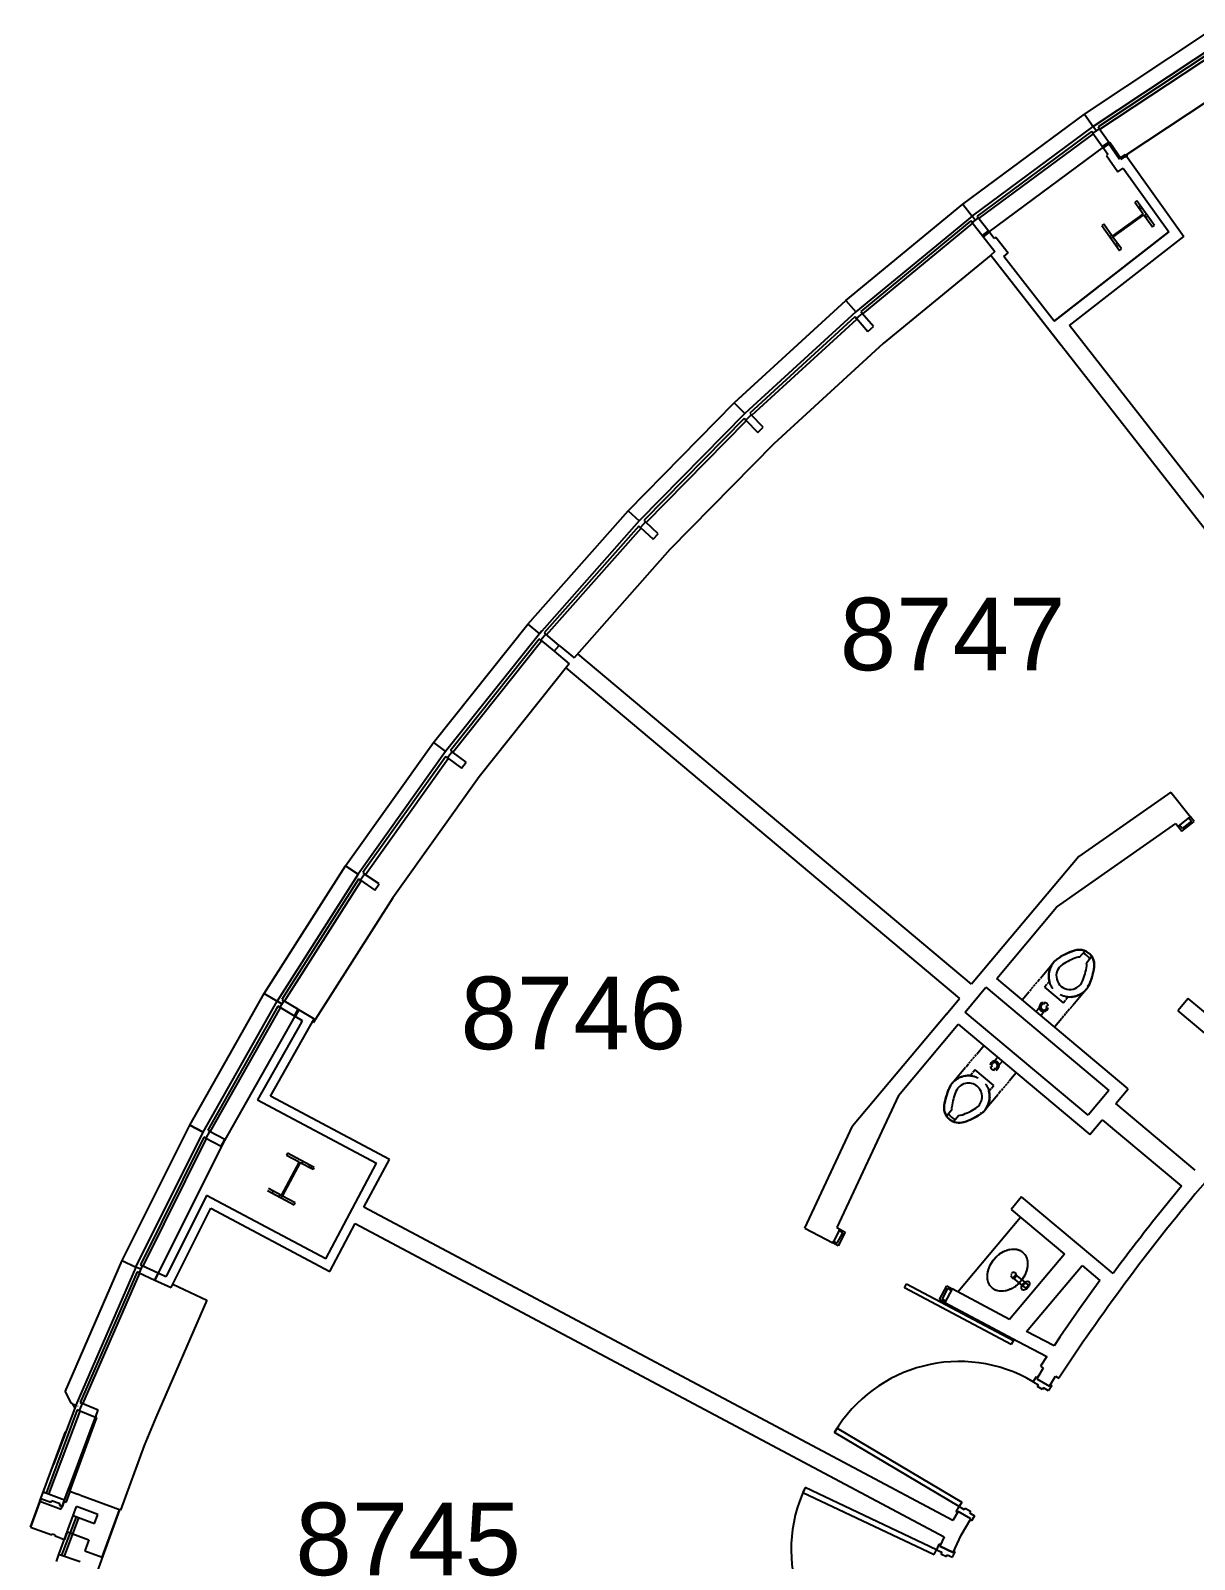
# Model space of a CAD drawing. Header units: inches. Extents: x -59 to 5673, y -29 to 4299.
# Drawn here: x 0 to 384, y 3606 to 4112 of the extents above; entities that cross this region are included whole.
import ezdxf

# ---------------------------------------------------------------- set-up
doc = ezdxf.new("R2010")
doc.units = ezdxf.units.IN
doc.header["$LTSCALE"] = 96
doc.header["$MEASUREMENT"] = 0
for name, color, linetype in [('A-ANNO-ROOM', 4, 'Continuous'), ('A-COLS', 5, 'Continuous'), ('A-DOOR', 2, 'Continuous'), ('A-FLOR-CASE', 3, 'Continuous'), ('A-FLOR-PFIX', 2, 'Continuous'), ('A-GLAZ', 2, 'Continuous'), ('A-WALL-FULL', 6, 'Continuous')]:
    doc.layers.add(name, color=color, linetype=linetype)
for name, color, linetype, lineweight in [('AE-108$0$A-WALL-PATT', 8, 'Continuous', 9), ('AE-110$0$A-GLAZ-CWMG', 3, 'Continuous', 9), ('AE-110$0$A-WALL', 2, 'Continuous', 13), ('AE-110$0$I-WALL', 2, 'Continuous', 13)]:
    doc.layers.add(name, color=color, linetype=linetype, lineweight=lineweight)
doc.styles.add('ARIAL', font='arial.ttf')

# ---------------------------------------------------------------- blocks, each defined once
blk = doc.blocks.new('AE-110$0$Rectangular Mullion - Sloped and curved-5786857-LEVEL 08')
at = {"layer": 'A-GLAZ', "lineweight": 13}
for p, q in [((37.22, 3644.06), (41.01, 3653.29)), ((9.14, 3643.33), (9.92, 3645.22))]:
    blk.add_line(p, q, dxfattribs=at)

msp = doc.modelspace()

# ---------------------------------------------------------------- hatches: boundary and pattern name
at = {"layer": 'A-COLS'}
h = msp.add_hatch(dxfattribs=at)
h.set_pattern_fill('FP_181', color=256, angle=125.58, style=0, pattern_type=2)
h.set_pattern_definition([(45, (-0.0003, -1.105), (-9.503515, 9.503515), []), (45, (0.0004, 13.295), (-9.503515, 9.503515), [])])
h.paths.add_polyline_path([(361.07, 4037.57), (361.65, 4037.98), (357.55, 4043.71), (367.8, 4051.04), (371.89, 4045.31), (372.47, 4045.73), (364.02, 4057.54), (363.45, 4057.12), (367.54, 4051.4), (357.3, 4044.07), (353.2, 4049.79), (352.62, 4049.38), (357.87, 4042.04)], flags=0)
h = msp.add_hatch(dxfattribs=at)
h.set_pattern_fill('FP_180', color=256, angle=152, style=0, pattern_type=2)
h.set_pattern_definition([(45, (-0.0002, -1.104), (-9.503515, 9.503515), []), (45, (-4e-05, 13.295), (-9.503515, 9.503515), [])])
h.paths.add_polyline_path([(88.82, 3722.63), (89.15, 3723.26), (82.94, 3726.56), (88.85, 3737.69), (95.07, 3734.38), (95.4, 3735.01), (82.58, 3741.83), (82.25, 3741.2), (88.46, 3737.89), (82.55, 3726.77), (76.33, 3730.07), (76, 3729.45), (88, 3723.07)], flags=0)
at = {"layer": 'A-GLAZ'}
for points in [[(14.26, 3656.55), (14.59, 3657.42), (13.52, 3657.85), (13.93, 3657.14)], [(15.27, 3657.08), (15.29, 3657.14), (14.59, 3657.41), (14.59, 3657.33), (15.22, 3657.1)]]:
    msp.add_hatch(color=256, dxfattribs=at).paths.add_polyline_path(points, flags=0)
at = {"layer": 'AE-108$0$A-WALL-PATT', "lineweight": 9}
h = msp.add_hatch(dxfattribs=at)
h.set_pattern_fill('FP_1', color=256, style=0, pattern_type=2)
h.set_pattern_definition([(0, (0, -1.105), (30.72, 7.68), [1.267, -21.773, 1.267, -21.773, -122.88]), (0, (0, -1.105), (30.72, 7.68), [-46.08, 1.267, -44.813, 1.267, -21.773, -53.76]), (0, (0, -1.105), (30.72, 7.68), [-115.2, 1.267, -14.093, 1.267, -37.133]), (120, (11.52, 2.735), (-22.011075, 22.7643), [1.267, -21.773, 1.267, -21.773, -122.88]), (120, (11.52, 2.735), (-22.011075, 22.7643), [-46.08, 1.267, -44.813, 1.267, -21.773, -53.76]), (120, (11.52, 2.735), (-22.011075, 22.7643), [-115.2, 1.267, -14.093, 1.267, -37.133]), (240, (15.36, 18.095), (-8.708925, -30.4443), [1.267, -21.773, 1.267, -21.773, -122.88]), (240, (15.36, 18.095), (-8.708925, -30.4443), [-46.08, 1.267, -44.813, 1.267, -21.773, -53.76]), (240, (15.36, 18.095), (-8.708925, -30.4443), [-115.2, 1.267, -14.093, 1.267, -37.133])])
h.paths.add_polyline_path([(306.85, 3791.92), (307.25, 3792.4), (291.74, 3805.41), (291.34, 3804.93), (306.37, 3792.32)], flags=0)
h.paths.add_polyline_path([(276.5, 3817.39), (276.9, 3817.87), (234.19, 3853.7), (233.83, 3853.19), (276.31, 3817.55)], flags=0)
h.paths.add_polyline_path([(218.95, 3865.68), (219.35, 3866.15), (186.25, 3893.93), (185.85, 3893.45), (218.77, 3865.83)], flags=0)

# ---------------------------------------------------------------- linework, layer by layer
at = {"color": 250, "lineweight": 13}
msp.add_line((5.15, 3632.18), (9.15, 3643.12), dxfattribs=at)
at = {"layer": 'A-COLS'}
for p, q in [((365.38, 4055.77), (364.74, 4055.31)), ((364.74, 4055.31), (367.54, 4051.4)), ((371.24, 4047.58), (365.38, 4055.77)), ((367.54, 4051.4), (357.29, 4044.07)), ((367.54, 4051.4), (357.3, 4044.07)), ((357.55, 4043.7), (367.8, 4051.04)), ((357.55, 4043.71), (367.8, 4051.04)), ((366.08, 4053.44), (366.64, 4054.01)), ((367.8, 4051.04), (370.6, 4047.12)), ((368, 4050.76), (368.56, 4051.32)), ((354.49, 4047.98), (353.86, 4047.52)), ((353.86, 4047.52), (359.71, 4039.33)), ((357.29, 4044.07), (354.49, 4047.98)), ((370.6, 4047.12), (371.24, 4047.58)), ((356.49, 4043.85), (357.05, 4044.41)), ((360.35, 4039.79), (357.55, 4043.7)), ((358.41, 4041.16), (358.97, 4041.73)), ((359.71, 4039.33), (360.35, 4039.79)), ((88.46, 3737.89), (82.55, 3726.77)), ((88.47, 3737.87), (82.57, 3726.78)), ((82.93, 3726.58), (88.83, 3737.68)), ((82.94, 3726.56), (88.85, 3737.69)), ((84.57, 3740.76), (84.23, 3740.12)), ((84.23, 3740.12), (88.47, 3737.87)), ((93.4, 3736.06), (84.57, 3740.76)), ((88.83, 3737.68), (93.06, 3735.43)), ((91.51, 3736.25), (92.04, 3736.78)), ((93.06, 3735.43), (93.4, 3736.06)), ((78, 3728.39), (86.83, 3723.7)), ((82.57, 3726.78), (78.34, 3729.03)), ((81.69, 3726.43), (82.22, 3726.96)), ((87.17, 3724.33), (82.93, 3726.58)), ((86.83, 3723.7), (87.17, 3724.33))]:
    msp.add_line(p, q, dxfattribs=at)
at = {"layer": 'A-DOOR'}
for p, q in [((379.58, 3849.22), (379.09, 3848.84)), ((379.09, 3848.84), (380.32, 3847.26)), ((380.43, 3848.14), (379.58, 3849.22)), ((380.32, 3847.26), (384.35, 3850.41)), ((383.48, 3850.52), (380.43, 3848.14)), ((383.12, 3851.98), (382.64, 3851.61)), ((382.64, 3851.61), (383.48, 3850.52)), ((384.36, 3850.41), (383.13, 3851.99)), ((264.88, 3711.07), (265.17, 3711.61)), ((265.17, 3711.61), (266.38, 3710.97)), ((266.38, 3710.97), (268.2, 3714.39)), ((269.04, 3714.65), (266.65, 3710.13)), ((266.99, 3715.03), (267.28, 3715.59)), ((268.2, 3714.39), (266.99, 3715.03)), ((267.28, 3715.59), (269.04, 3714.65)), ((266.64, 3710.12), (264.87, 3711.06)), ((288.58, 3696.21), (289.29, 3697.54)), ((289.29, 3697.54), (324.6, 3678.76)), ((300.2, 3692.3), (302.61, 3696.82)), ((302.61, 3696.82), (304.37, 3695.89)), ((323.9, 3677.44), (288.58, 3696.21)), ((301.97, 3691.36), (300.2, 3692.3)), ((302.87, 3695.98), (301.05, 3692.56)), ((301.05, 3692.56), (302.26, 3691.91)), ((302.26, 3691.91), (301.97, 3691.36)), ((304.08, 3695.33), (302.87, 3695.98)), ((304.37, 3695.89), (304.08, 3695.33)), ((324.6, 3678.76), (323.9, 3677.44)), ((331.21, 3665.12), (332.23, 3666.84)), ((332.23, 3666.84), (332.66, 3666.59)), ((332.66, 3666.59), (332.4, 3666.16)), ((332.4, 3666.16), (336.6, 3663.67)), ((331.21, 3665.12), (332.88, 3664.14)), ((332.56, 3663.6), (332.88, 3664.14)), ((334.28, 3662.58), (332.56, 3663.6)), ((334.6, 3663.12), (334.28, 3662.58)), ((336.26, 3662.13), (334.6, 3663.12)), ((337.28, 3663.85), (336.26, 3662.13)), ((336.6, 3663.67), (336.85, 3664.1)), ((336.85, 3664.1), (337.28, 3663.85)), ((265.44, 3648.33), (266.33, 3649.83)), ((306.72, 3623.84), (265.44, 3648.33)), ((266.33, 3649.83), (307.62, 3625.34)), ((255.77, 3630.14), (255.02, 3628.56)), ((255.02, 3628.56), (298.41, 3608.02)), ((299.15, 3609.6), (255.77, 3630.14)), ((305.7, 3622.12), (306.72, 3623.84)), ((306.13, 3621.86), (305.7, 3622.12)), ((306.39, 3622.29), (306.13, 3621.86)), ((310.58, 3619.81), (306.39, 3622.29)), ((307.62, 3625.34), (306.72, 3623.84)), ((306.72, 3623.84), (308.39, 3622.85)), ((308.39, 3622.85), (308.71, 3623.38)), ((308.71, 3623.38), (310.43, 3622.36)), ((310.43, 3622.36), (310.11, 3621.83)), ((310.11, 3621.83), (311.78, 3620.84)), ((311.78, 3620.84), (310.76, 3619.12)), ((310.33, 3619.38), (310.58, 3619.81)), ((310.76, 3619.12), (310.33, 3619.38)), ((300.01, 3611.41), (299.15, 3609.6)), ((300.46, 3611.2), (300.01, 3611.41)), ((300.25, 3610.74), (300.46, 3611.2)), ((304.65, 3608.66), (300.25, 3610.74)), ((298.41, 3608.02), (299.15, 3609.6)), ((299.15, 3609.6), (300.91, 3608.77)), ((300.91, 3608.77), (300.64, 3608.21)), ((300.64, 3608.21), (302.45, 3607.36)), ((302.45, 3607.36), (302.71, 3607.92)), ((302.71, 3607.92), (304.46, 3607.09)), ((304.46, 3607.09), (305.32, 3608.9)), ((304.87, 3609.11), (304.65, 3608.66)), ((305.32, 3608.9), (304.87, 3609.11))]:
    msp.add_line(p, q, dxfattribs=at)
for centre, start, end in [((306.72, 3623.84), 59.3279, 149.3279), ((306.72, 3623.84), 59.3279, 149.3279), ((299.15, 3609.6), 154.6679, 244.6679), ((299.15, 3609.6), 154.6679, 244.6679)]:
    msp.add_arc(centre, 48, start, end, dxfattribs=at)
at = {"layer": 'A-FLOR-CASE'}
for p, q in [((306.22, 3694.9), (326.94, 3719.6)), ((317.78, 3705.09), (318.83, 3706.34)), ((318.83, 3706.34), (320.04, 3707.4)), ((320.04, 3707.4), (321.37, 3708.22)), ((321.37, 3708.22), (322.76, 3708.78)), ((322.76, 3708.78), (324.14, 3709.04)), ((324.14, 3709.04), (325.45, 3709)), ((325.45, 3709), (326.65, 3708.65)), ((326.47, 3708.72), (326.71, 3708.62)), ((326.65, 3708.65), (327.67, 3708.02)), ((327.67, 3708.02), (328.47, 3707.12)), ((328.43, 3707.18), (328.53, 3707.03)), ((328.47, 3707.12), (329.02, 3706.01)), ((316.06, 3700.8), (316.37, 3702.26)), ((316.37, 3702.26), (316.95, 3703.71)), ((316.95, 3703.71), (317.78, 3705.09)), ((328.96, 3701.85), (328.38, 3700.4)), ((329.27, 3703.31), (328.96, 3701.85)), ((329.02, 3706.01), (329.29, 3704.72)), ((329.04, 3705.95), (329.05, 3705.9)), ((329.29, 3704.72), (329.27, 3703.31)), ((316.04, 3699.4), (316.06, 3700.8)), ((316.31, 3698.11), (316.04, 3699.4)), ((316.86, 3696.99), (316.31, 3698.11)), ((316.9, 3696.93), (316.76, 3697.15)), ((317.66, 3696.1), (316.86, 3696.99)), ((323.77, 3700.25), (323.96, 3699.72)), ((323.96, 3699.72), (324.33, 3699.41)), ((325.29, 3696.72), (323.96, 3695.89)), ((324.33, 3699.41), (324.71, 3699.32)), ((325.44, 3700.55), (324.5, 3699.38)), ((324.5, 3699.38), (328.18, 3696.39)), ((324.71, 3699.32), (324.93, 3699.37)), ((324.93, 3699.37), (325.51, 3700.08)), ((325.36, 3701.09), (325.24, 3701.17)), ((326.5, 3697.78), (325.29, 3696.72)), ((325.57, 3700.71), (325.36, 3701.09)), ((329.13, 3697.55), (325.44, 3700.55)), ((325.51, 3700.08), (325.57, 3700.71)), ((327.54, 3699.02), (326.5, 3697.78)), ((328.38, 3700.4), (327.54, 3699.02)), ((318.68, 3695.46), (317.66, 3696.1)), ((318.78, 3695.42), (318.63, 3695.49)), ((319.88, 3695.12), (318.68, 3695.46)), ((321.19, 3695.07), (319.88, 3695.12)), ((319.99, 3695.1), (319.94, 3695.11)), ((322.57, 3695.34), (321.19, 3695.07)), ((323.96, 3695.89), (322.57, 3695.34))]:
    msp.add_line(p, q, dxfattribs=at)
msp.add_circle((328.66, 3696.97), 0.75, dxfattribs=at)
for start, end in [(68, 138.5147), (149, 167)]:
    msp.add_arc((324.77, 3700.29), 1, start, end, dxfattribs=at)
msp.add_ellipse((328.64, 3696.93), major_axis=(1.1, 1.36), ratio=0.571429, dxfattribs=at)
for points, knots in [([(318.53, 3706.01), (318.66, 3706.16), (318.88, 3706.39), (319.12, 3706.62), (319.21, 3706.71)], [-4.6652167, -4.6652167, -4.6652167, -4.6652167, -4.5915585, -4.541704, -4.541704, -4.541704, -4.541704]), ([(319.76, 3707.17), (319.96, 3707.33), (320.23, 3707.53), (320.5, 3707.71), (320.57, 3707.76)], [-4.4498221, -4.4498221, -4.4498221, -4.4498221, -4.3498975, -4.3201203, -4.3201203, -4.3201203, -4.3201203]), ([(321.12, 3708.08), (321.4, 3708.24), (321.71, 3708.38), (322.02, 3708.51), (322.05, 3708.53)], [-4.2352464, -4.2352464, -4.2352464, -4.2352464, -4.1082365, -4.0945479, -4.0945479, -4.0945479, -4.0945479]), ([(322.55, 3708.71), (322.89, 3708.82), (323.24, 3708.91), (323.58, 3708.96), (323.58, 3708.96)], [-4.0199157, -4.0199157, -4.0199157, -4.0199157, -3.8665756, -3.8663935, -3.8663935, -3.8663935, -3.8663935]), ([(316.19, 3701.54), (316.19, 3701.57), (316.27, 3701.9), (316.36, 3702.23), (316.46, 3702.53)], [-5.3302301, -5.3302301, -5.3302301, -5.3302301, -5.3165414, -5.1895316, -5.1895316, -5.1895316, -5.1895316]), ([(316.69, 3703.13), (316.72, 3703.2), (316.85, 3703.51), (317, 3703.8), (317.12, 3704.03)], [-5.1046577, -5.1046577, -5.1046577, -5.1046577, -5.0748804, -4.9749558, -4.9749558, -4.9749558, -4.9749558]), ([(317.49, 3704.65), (317.56, 3704.76), (317.74, 3705.03), (317.93, 3705.29), (318.05, 3705.44)], [-4.883074, -4.883074, -4.883074, -4.883074, -4.8332195, -4.7595613, -4.7595613, -4.7595613, -4.7595613]), ([(329.14, 3702.58), (329.14, 3702.54), (329.06, 3702.21), (328.97, 3701.88), (328.87, 3701.58)], [-2.1886374, -2.1886374, -2.1886374, -2.1886374, -2.1749488, -2.0479389, -2.0479389, -2.0479389, -2.0479389]), ([(329.31, 3704.15), (329.31, 3704.15), (329.31, 3703.81), (329.29, 3703.46), (329.23, 3703.1)], [-2.4167919, -2.4167919, -2.4167919, -2.4167919, -2.4166097, -2.2632696, -2.2632696, -2.2632696, -2.2632696]), ([(316.02, 3699.96), (316.02, 3699.96), (316.02, 3700.3), (316.04, 3700.66), (316.09, 3701.01)], [-5.5583845, -5.5583845, -5.5583845, -5.5583845, -5.5582024, -5.4048623, -5.4048623, -5.4048623, -5.4048623]), ([(325.57, 3696.94), (325.37, 3696.78), (325.1, 3696.58), (324.82, 3696.4), (324.76, 3696.36)], [-1.3082295, -1.3082295, -1.3082295, -1.3082295, -1.2083049, -1.1785276, -1.1785276, -1.1785276, -1.1785276]), ([(326.8, 3698.1), (326.67, 3697.96), (326.45, 3697.72), (326.21, 3697.5), (326.12, 3697.41)], [-1.523624, -1.523624, -1.523624, -1.523624, -1.4499658, -1.4001113, -1.4001113, -1.4001113, -1.4001113]), ([(327.84, 3699.47), (327.77, 3699.36), (327.59, 3699.09), (327.4, 3698.82), (327.28, 3698.67)], [-1.7414813, -1.7414813, -1.7414813, -1.7414813, -1.6916268, -1.6179686, -1.6179686, -1.6179686, -1.6179686]), ([(328.64, 3700.98), (328.61, 3700.91), (328.48, 3700.61), (328.33, 3700.31), (328.21, 3700.08)], [-1.963065, -1.963065, -1.963065, -1.963065, -1.9332878, -1.8333632, -1.8333632, -1.8333632, -1.8333632]), ([(322.78, 3695.41), (322.43, 3695.29), (322.09, 3695.21), (321.75, 3695.15), (321.75, 3695.15)], [-0.878323, -0.878323, -0.878323, -0.878323, -0.7249829, -0.7248008, -0.7248008, -0.7248008, -0.7248008]), ([(324.21, 3696.03), (323.93, 3695.88), (323.62, 3695.73), (323.31, 3695.6), (323.28, 3695.59)], [-1.0936537, -1.0936537, -1.0936537, -1.0936537, -0.9666439, -0.9529552, -0.9529552, -0.9529552, -0.9529552])]:
    msp.add_open_spline(points, degree=3, knots=knots, dxfattribs=at)
for points in [[(323.99, 3709.02), (324.35, 3709.06), (324.69, 3709.06), (325.03, 3709.04)], [(325.37, 3709.01), (325.72, 3708.96), (326.06, 3708.9), (326.36, 3708.77)], [(326.62, 3708.66), (327, 3708.5), (327.35, 3708.28), (327.67, 3708.02)], [(327.67, 3708.02), (327.98, 3707.76), (328.25, 3707.45), (328.48, 3707.1)], [(328.63, 3706.86), (328.79, 3706.57), (328.93, 3706.26), (329.04, 3705.93)], [(329.13, 3705.61), (329.21, 3705.28), (329.27, 3704.93), (329.29, 3704.58)], [(316.2, 3698.51), (316.12, 3698.84), (316.06, 3699.18), (316.04, 3699.54)], [(316.7, 3697.26), (316.53, 3697.54), (316.4, 3697.85), (316.29, 3698.18)], [(317.66, 3696.1), (317.35, 3696.36), (317.08, 3696.67), (316.85, 3697.02)], [(318.71, 3695.45), (318.33, 3695.62), (317.98, 3695.83), (317.66, 3696.1)], [(319.96, 3695.11), (319.61, 3695.16), (319.27, 3695.22), (318.97, 3695.34)], [(321.34, 3695.09), (320.98, 3695.06), (320.64, 3695.06), (320.29, 3695.08)]]:
    msp.add_open_spline(points, degree=3, dxfattribs=at)
at = {"layer": 'A-FLOR-PFIX'}
for p, q in [((343.57, 3807.35), (344.44, 3807.67)), ((344.44, 3807.67), (344.82, 3807.8)), ((344.82, 3807.8), (345.01, 3807.86)), ((345.01, 3807.86), (345.21, 3807.91)), ((345.21, 3807.91), (345.4, 3807.95)), ((345.4, 3807.95), (345.6, 3807.99)), ((345.6, 3807.99), (345.8, 3808.01)), ((345.8, 3808.01), (346, 3808.03)), ((346, 3808.03), (346.2, 3808.05)), ((346.2, 3808.05), (346.4, 3808.05)), ((346.4, 3808.05), (346.6, 3808.04)), ((346.52, 3805.55), (348.3, 3807.67)), ((346.6, 3808.04), (346.79, 3808.03)), ((346.79, 3808.03), (346.99, 3808.01)), ((346.99, 3808.01), (347.19, 3807.98)), ((347.19, 3807.98), (347.39, 3807.95)), ((347.39, 3807.95), (347.58, 3807.9)), ((347.58, 3807.9), (347.78, 3807.85)), ((347.78, 3807.85), (347.97, 3807.79)), ((347.97, 3807.79), (348.16, 3807.72)), ((348.16, 3807.72), (348.34, 3807.65)), ((348.34, 3807.65), (348.52, 3807.57)), ((348.52, 3807.57), (348.7, 3807.48)), ((348.7, 3807.48), (348.88, 3807.38)), ((333.54, 3798.63), (337.94, 3803.87)), ((336.87, 3802.15), (336.99, 3802.4)), ((336.99, 3802.4), (337.11, 3802.65)), ((337.11, 3802.65), (337.25, 3802.9)), ((337.25, 3802.9), (337.4, 3803.14)), ((337.4, 3803.14), (337.55, 3803.37)), ((337.55, 3803.37), (337.72, 3803.6)), ((337.72, 3803.6), (337.89, 3803.82)), ((337.89, 3803.82), (338.07, 3804.03)), ((338.07, 3804.03), (338.26, 3804.23)), ((338.26, 3804.23), (338.46, 3804.43)), ((338.46, 3804.43), (338.67, 3804.62)), ((338.67, 3804.62), (338.88, 3804.8)), ((338.88, 3804.8), (339.1, 3804.97)), ((339.1, 3804.97), (339.33, 3805.14)), ((339.33, 3805.14), (339.49, 3805.25)), ((339.49, 3805.25), (340.27, 3805.73)), ((340.27, 3805.73), (341.07, 3806.19)), ((341.07, 3806.19), (341.89, 3806.61)), ((341.89, 3806.61), (342.72, 3806.99)), ((342.72, 3806.99), (343.57, 3807.35)), ((350.6, 3805.74), (348.82, 3803.62)), ((348.88, 3807.38), (349.05, 3807.28)), ((349.05, 3807.28), (349.22, 3807.17)), ((349.22, 3807.17), (349.38, 3807.05)), ((349.38, 3807.05), (349.54, 3806.93)), ((349.54, 3806.93), (349.6, 3806.88)), ((349.6, 3806.88), (349.75, 3806.75)), ((349.75, 3806.75), (349.89, 3806.61)), ((349.89, 3806.61), (350.03, 3806.47)), ((350.03, 3806.47), (350.17, 3806.32)), ((350.17, 3806.32), (350.29, 3806.16)), ((350.29, 3806.16), (350.42, 3806.01)), ((350.42, 3806.01), (350.53, 3805.84)), ((350.53, 3805.84), (350.64, 3805.67)), ((350.64, 3805.67), (350.74, 3805.5)), ((350.74, 3805.5), (350.84, 3805.33)), ((350.84, 3805.33), (350.92, 3805.15)), ((350.92, 3805.15), (351, 3804.96)), ((351, 3804.96), (351.08, 3804.78)), ((351.08, 3804.78), (351.14, 3804.59)), ((351.14, 3804.59), (351.2, 3804.4)), ((351.2, 3804.4), (351.25, 3804.2)), ((351.25, 3804.2), (351.29, 3804.01)), ((351.29, 3804.01), (351.33, 3803.81)), ((351.33, 3803.81), (351.35, 3803.61)), ((351.34, 3802.41), (351.33, 3802.34)), ((351.36, 3802.61), (351.34, 3802.41)), ((351.35, 3803.61), (351.37, 3803.41)), ((351.38, 3802.81), (351.36, 3802.61)), ((351.37, 3803.41), (351.38, 3803.21)), ((351.38, 3803.21), (351.38, 3803.01)), ((351.38, 3803.01), (351.38, 3802.81)), ((332.57, 3797.48), (333.4, 3798.46)), ((336.54, 3797.54), (335.83, 3796.7)), ((336.3, 3799.43), (336.31, 3799.71)), ((336.3, 3799.15), (336.3, 3799.43)), ((336.32, 3798.87), (336.3, 3799.15)), ((336.31, 3799.71), (336.33, 3799.98)), ((336.34, 3798.59), (336.32, 3798.87)), ((336.33, 3799.98), (336.36, 3800.26)), ((336.38, 3798.31), (336.34, 3798.59)), ((336.36, 3800.26), (336.4, 3800.54)), ((336.43, 3798.03), (336.38, 3798.31)), ((336.4, 3800.54), (336.45, 3800.81)), ((336.49, 3797.76), (336.43, 3798.03)), ((336.45, 3800.81), (336.51, 3801.09)), ((336.56, 3797.49), (336.49, 3797.76)), ((336.51, 3801.09), (336.59, 3801.36)), ((336.64, 3797.22), (336.56, 3797.49)), ((336.59, 3801.36), (336.67, 3801.62)), ((336.67, 3801.62), (336.77, 3801.89)), ((336.77, 3801.89), (336.87, 3802.15)), ((350.23, 3797.88), (349.9, 3797.02)), ((350.52, 3798.75), (350.23, 3797.88)), ((350.78, 3799.63), (350.52, 3798.75)), ((351, 3800.53), (350.78, 3799.63)), ((351.18, 3801.43), (351, 3800.53)), ((351.33, 3802.34), (351.18, 3801.43)), ((327.52, 3791.46), (329.87, 3794.25)), ((330, 3794.42), (330.51, 3795.02)), ((330.65, 3795.18), (331.15, 3795.79)), ((331.29, 3795.95), (331.79, 3796.55)), ((331.93, 3796.72), (332.44, 3797.32)), ((335.7, 3796.54), (334.93, 3795.63)), ((334.93, 3795.63), (341.06, 3790.48)), ((336.73, 3796.96), (336.64, 3797.22)), ((336.83, 3796.7), (336.73, 3796.96)), ((336.94, 3796.44), (336.83, 3796.7)), ((337.07, 3796.19), (336.94, 3796.44)), ((337.2, 3795.94), (337.07, 3796.19)), ((337.34, 3795.7), (337.2, 3795.94)), ((337.49, 3795.46), (337.34, 3795.7)), ((337.65, 3795.23), (337.49, 3795.46)), ((337.73, 3795.13), (337.67, 3795.21)), ((340.38, 3793.01), (340.13, 3793.13)), ((340.64, 3792.9), (340.38, 3793.01)), ((340.9, 3792.8), (340.64, 3792.9)), ((341.16, 3792.71), (340.9, 3792.8)), ((341.43, 3792.63), (341.16, 3792.71)), ((341.7, 3792.56), (341.43, 3792.63)), ((341.98, 3792.5), (341.7, 3792.56)), ((341.96, 3791.56), (342.67, 3792.4)), ((342.25, 3792.45), (341.98, 3792.5)), ((342.53, 3792.42), (342.25, 3792.45)), ((342.81, 3792.39), (342.53, 3792.42)), ((343.09, 3792.38), (342.81, 3792.39)), ((343.37, 3792.37), (343.09, 3792.38)), ((343.65, 3792.38), (343.37, 3792.37)), ((343.93, 3792.4), (343.65, 3792.38)), ((344.21, 3792.43), (343.93, 3792.4)), ((344.48, 3792.47), (344.21, 3792.43)), ((348.66, 3794.87), (344.26, 3789.63)), ((344.76, 3792.53), (344.48, 3792.47)), ((345.03, 3792.59), (344.76, 3792.53)), ((345.3, 3792.67), (345.03, 3792.59)), ((345.57, 3792.75), (345.3, 3792.67)), ((345.83, 3792.85), (345.57, 3792.75)), ((346.09, 3792.95), (345.83, 3792.85)), ((346.34, 3793.07), (346.09, 3792.95)), ((346.59, 3793.2), (346.34, 3793.07)), ((346.84, 3793.33), (346.59, 3793.2)), ((347.08, 3793.48), (346.84, 3793.33)), ((347.31, 3793.64), (347.08, 3793.48)), ((347.54, 3793.8), (347.31, 3793.64)), ((347.76, 3793.98), (347.54, 3793.8)), ((347.97, 3794.16), (347.76, 3793.98)), ((348.17, 3794.35), (347.97, 3794.16)), ((348.37, 3794.55), (348.17, 3794.35)), ((348.56, 3794.75), (348.37, 3794.55)), ((348.74, 3794.97), (348.56, 3794.75)), ((348.91, 3795.19), (348.74, 3794.97)), ((349.07, 3795.42), (348.91, 3795.19)), ((349.23, 3795.65), (349.07, 3795.42)), ((349.37, 3795.89), (349.23, 3795.65)), ((349.51, 3796.14), (349.37, 3795.89)), ((349.63, 3796.39), (349.51, 3796.14)), ((349.74, 3796.64), (349.63, 3796.39)), ((349.9, 3797.02), (349.74, 3796.64)), ((332.12, 3787.61), (333.19, 3788.88)), ((333.65, 3786.32), (334.72, 3787.59)), ((341.06, 3790.48), (341.83, 3791.4)), ((342.52, 3787.55), (342.01, 3786.95)), ((343.16, 3788.32), (342.65, 3787.71)), ((344.13, 3789.47), (343.29, 3788.48)), ((340.59, 3785.25), (338.25, 3782.46)), ((341.23, 3786.02), (340.72, 3785.41)), ((341.87, 3786.79), (341.37, 3786.18)), ((311.2, 3772.01), (311.71, 3772.61)), ((311.84, 3772.78), (312.35, 3773.38)), ((312.49, 3773.54), (314.83, 3776.33)), ((319.42, 3772.47), (318.36, 3771.2)), ((304.41, 3763.92), (308.81, 3769.16)), ((308.97, 3769.35), (309.78, 3770.31)), ((309.92, 3770.48), (310.42, 3771.08)), ((311.11, 3767.23), (310.4, 3766.39)), ((310.56, 3771.24), (311.07, 3771.85)), ((312.02, 3768.31), (311.25, 3767.4)), ((318.14, 3763.17), (312.02, 3768.31)), ((320.96, 3771.19), (319.89, 3769.92)), ((325.55, 3767.33), (323.21, 3764.54)), ((303.18, 3761.78), (303.33, 3762.15)), ((303.33, 3762.15), (303.45, 3762.41)), ((303.45, 3762.41), (303.57, 3762.66)), ((303.57, 3762.66), (303.7, 3762.9)), ((303.7, 3762.9), (303.85, 3763.14)), ((303.85, 3763.14), (304, 3763.38)), ((304, 3763.38), (304.17, 3763.61)), ((304.17, 3763.61), (304.34, 3763.83)), ((304.34, 3763.83), (304.52, 3764.04)), ((304.52, 3764.04), (304.71, 3764.25)), ((304.71, 3764.25), (304.9, 3764.45)), ((304.9, 3764.45), (305.11, 3764.64)), ((305.11, 3764.64), (305.32, 3764.82)), ((305.32, 3764.82), (305.54, 3764.99)), ((305.54, 3764.99), (305.77, 3765.16)), ((305.77, 3765.16), (306, 3765.31)), ((306, 3765.31), (306.24, 3765.46)), ((306.24, 3765.46), (306.48, 3765.6)), ((306.48, 3765.6), (306.73, 3765.72)), ((306.73, 3765.72), (306.99, 3765.84)), ((306.99, 3765.84), (307.25, 3765.95)), ((307.25, 3765.95), (307.51, 3766.04)), ((307.51, 3766.04), (307.77, 3766.13)), ((307.77, 3766.13), (308.04, 3766.2)), ((308.04, 3766.2), (308.32, 3766.27)), ((308.32, 3766.27), (308.59, 3766.32)), ((308.59, 3766.32), (308.87, 3766.36)), ((308.87, 3766.36), (309.15, 3766.39)), ((309.15, 3766.39), (309.43, 3766.41)), ((309.43, 3766.41), (309.71, 3766.42)), ((309.71, 3766.42), (309.99, 3766.42)), ((309.99, 3766.42), (310.27, 3766.4)), ((310.27, 3766.4), (310.54, 3766.38)), ((310.54, 3766.38), (310.82, 3766.34)), ((310.82, 3766.34), (311.1, 3766.29)), ((311.1, 3766.29), (311.37, 3766.24)), ((311.37, 3766.24), (311.64, 3766.17)), ((311.64, 3766.17), (311.91, 3766.09)), ((311.91, 3766.09), (312.18, 3766)), ((312.18, 3766), (312.44, 3765.89)), ((312.44, 3765.89), (312.69, 3765.78)), ((312.69, 3765.78), (312.95, 3765.66)), ((315.33, 3763.68), (315.42, 3763.56)), ((315.42, 3763.56), (315.58, 3763.33)), ((315.58, 3763.33), (315.73, 3763.1)), ((315.73, 3763.1), (315.88, 3762.85)), ((315.88, 3762.85), (316.01, 3762.61)), ((316.01, 3762.61), (316.13, 3762.36)), ((316.13, 3762.36), (316.24, 3762.1)), ((316.24, 3762.1), (316.35, 3761.84)), ((316.53, 3761.25), (317.24, 3762.1)), ((317.38, 3762.26), (318.14, 3763.17)), ((321.15, 3762.08), (320.64, 3761.47)), ((321.79, 3762.85), (321.28, 3762.24)), ((322.43, 3763.61), (321.92, 3763.01)), ((323.07, 3764.38), (322.57, 3763.78)), ((301.74, 3756.46), (301.89, 3757.37)), ((301.89, 3757.37), (302.08, 3758.27)), ((302.08, 3758.27), (302.3, 3759.16)), ((302.3, 3759.16), (302.56, 3760.04)), ((302.56, 3760.04), (302.85, 3760.92)), ((302.85, 3760.92), (303.18, 3761.78)), ((319.54, 3760.17), (315.14, 3754.92)), ((316.31, 3756.91), (316.21, 3756.65)), ((316.4, 3757.17), (316.31, 3756.91)), ((316.35, 3761.84), (316.44, 3761.57)), ((316.49, 3757.44), (316.4, 3757.17)), ((316.44, 3761.57), (316.52, 3761.31)), ((316.56, 3757.71), (316.49, 3757.44)), ((316.52, 3761.31), (316.59, 3761.03)), ((316.63, 3757.98), (316.56, 3757.71)), ((316.59, 3761.03), (316.65, 3760.76)), ((316.68, 3758.25), (316.63, 3757.98)), ((316.65, 3760.76), (316.69, 3760.49)), ((316.72, 3758.53), (316.68, 3758.25)), ((316.69, 3760.49), (316.73, 3760.21)), ((316.75, 3758.81), (316.72, 3758.53)), ((316.73, 3760.21), (316.76, 3759.93)), ((316.77, 3759.09), (316.75, 3758.81)), ((316.76, 3759.93), (316.77, 3759.65)), ((316.77, 3759.65), (316.78, 3759.37)), ((316.78, 3759.37), (316.77, 3759.09)), ((320.5, 3761.31), (319.68, 3760.33)), ((301.69, 3755.78), (301.7, 3755.98)), ((301.69, 3755.58), (301.69, 3755.78)), ((301.71, 3755.38), (301.69, 3755.58)), ((301.7, 3755.98), (301.71, 3756.18)), ((301.71, 3756.18), (301.73, 3756.38)), ((301.72, 3755.18), (301.71, 3755.38)), ((301.75, 3754.98), (301.72, 3755.18)), ((301.73, 3756.38), (301.74, 3756.46)), ((301.78, 3754.79), (301.75, 3754.98)), ((301.83, 3754.59), (301.78, 3754.79)), ((301.88, 3754.4), (301.83, 3754.59)), ((301.93, 3754.21), (301.88, 3754.4)), ((302, 3754.02), (301.93, 3754.21)), ((302.07, 3753.83), (302, 3754.02)), ((302.15, 3753.65), (302.07, 3753.83)), ((302.24, 3753.47), (302.15, 3753.65)), ((302.34, 3753.29), (302.24, 3753.47)), ((302.44, 3753.12), (302.34, 3753.29)), ((302.55, 3752.95), (302.44, 3753.12)), ((302.48, 3753.06), (304.26, 3755.18)), ((302.66, 3752.79), (302.55, 3752.95)), ((302.78, 3752.63), (302.66, 3752.79)), ((302.91, 3752.48), (302.78, 3752.63)), ((303.04, 3752.33), (302.91, 3752.48)), ((303.18, 3752.18), (303.04, 3752.33)), ((303.33, 3752.05), (303.18, 3752.18)), ((303.48, 3751.91), (303.33, 3752.05)), ((303.54, 3751.86), (303.48, 3751.91)), ((303.7, 3751.74), (303.54, 3751.86)), ((306.56, 3753.25), (304.78, 3751.13)), ((311.19, 3752.19), (310.35, 3751.8)), ((312, 3752.61), (311.19, 3752.19)), ((312.8, 3753.06), (312, 3752.61)), ((313.59, 3753.55), (312.8, 3753.06)), ((313.75, 3753.66), (313.59, 3753.55)), ((313.98, 3753.82), (313.75, 3753.66)), ((314.2, 3753.99), (313.98, 3753.82)), ((314.41, 3754.17), (314.2, 3753.99)), ((314.62, 3754.36), (314.41, 3754.17)), ((314.81, 3754.56), (314.62, 3754.36)), ((315.01, 3754.77), (314.81, 3754.56)), ((315.19, 3754.98), (315.01, 3754.77)), ((315.36, 3755.2), (315.19, 3754.98)), ((315.52, 3755.43), (315.36, 3755.2)), ((315.68, 3755.66), (315.52, 3755.43)), ((315.83, 3755.9), (315.68, 3755.66)), ((315.96, 3756.14), (315.83, 3755.9)), ((316.09, 3756.39), (315.96, 3756.14)), ((316.2, 3756.65), (316.09, 3756.39)), ((303.86, 3751.63), (303.7, 3751.74)), ((304.03, 3751.52), (303.86, 3751.63)), ((304.2, 3751.41), (304.03, 3751.52)), ((304.37, 3751.32), (304.2, 3751.41)), ((304.55, 3751.23), (304.37, 3751.32)), ((304.73, 3751.14), (304.55, 3751.23)), ((304.92, 3751.07), (304.73, 3751.14)), ((305.11, 3751), (304.92, 3751.07)), ((305.3, 3750.94), (305.11, 3751)), ((305.49, 3750.89), (305.3, 3750.94)), ((305.69, 3750.85), (305.49, 3750.89)), ((305.88, 3750.81), (305.69, 3750.85)), ((306.08, 3750.78), (305.88, 3750.81)), ((306.28, 3750.76), (306.08, 3750.78)), ((306.48, 3750.75), (306.28, 3750.76)), ((306.68, 3750.75), (306.48, 3750.75)), ((306.88, 3750.75), (306.68, 3750.75)), ((307.08, 3750.76), (306.88, 3750.75)), ((307.28, 3750.78), (307.08, 3750.76)), ((307.48, 3750.81), (307.28, 3750.78)), ((307.67, 3750.84), (307.48, 3750.81)), ((307.87, 3750.89), (307.67, 3750.84)), ((308.06, 3750.94), (307.87, 3750.89)), ((308.25, 3751), (308.06, 3750.94)), ((308.64, 3751.13), (308.25, 3751)), ((309.5, 3751.45), (308.64, 3751.13)), ((310.35, 3751.8), (309.5, 3751.45))]:
    msp.add_line(p, q, dxfattribs=at)
for centre, radius, start, end in [((352.01, 3785.95), 23, 108.1995, 122.9647), ((346.38, 3803.05), 5, 32.4315, 108.1995), ((343.3, 3799.37), 7, 122.9647, 195.1501), ((343.3, 3799.37), 4.5, 122.9647, 337.0353), ((352.01, 3785.95), 20.5, 108.1995, 122.9647), ((346.38, 3803.05), 2.5, 86.8699, 108.1995), ((328.57, 3805.62), 20.5, 337.0353, 351.8005), ((346.38, 3803.05), 4, 27.7775, 72.2225), ((346.38, 3803.05), 2.5, 351.8005, 13.1301), ((346.38, 3803.05), 5, 351.8005, 32.5424), ((346.38, 3803.05), 5, 19.9619, 25.5628), ((346.38, 3803.05), 5, 6.3503, 10.5574), ((328.57, 3805.62), 23, 337.0353, 351.8005), ((343.3, 3799.37), 7, 264.8499, 337.0353), ((348.86, 3796.67), 0.5, 300, 320), ((334.67, 3789.09), 1.5, 104.3534, 355.3367), ((334.67, 3789.09), 0.996, 72.6886, 27.3114), ((334.67, 3789.09), 1.5, 9.9625, 90.0375), ((318.41, 3769.7), 1.5, 140, 175.3367), ((318.41, 3769.7), 1.5, 189.6381, 270.0375), ((318.41, 3769.7), 1.5, 284.6633, 140), ((318.4, 3769.7), 0.996, 252.6886, 207.3114), ((324.51, 3753.18), 23, 157.0353, 171.8005), ((309.78, 3759.42), 7, 84.8499, 157.0353), ((309.78, 3759.42), 4.5, 50, 157.0353), ((309.78, 3759.42), 4.5, 302.9647, 50), ((324.51, 3753.18), 20.5, 157.0353, 171.8005), ((309.78, 3759.42), 7, 302.9647, 15.1501), ((309.78, 3759.42), 7, 2.4709, 9.0365), ((306.69, 3755.75), 5, 171.8005, 288.1995), ((306.69, 3755.75), 4, 207.7775, 252.2225), ((306.69, 3755.75), 2.5, 171.8005, 193.1301), ((306.69, 3755.75), 2.5, 266.8699, 288.1995), ((301.07, 3772.84), 20.5, 288.1995, 302.9647), ((301.07, 3772.84), 23, 288.1995, 302.9647), ((313.41, 3754.41), 0.5, 320, 340)]:
    msp.add_arc(centre, radius, start, end, dxfattribs=at)
at = {"layer": 'A-GLAZ'}
for p, q in [((348.09, 4084.39), (389.84, 4112.02)), ((392.49, 4107.78), (350.96, 4080.3)), ((391.93, 4106.21), (352.63, 4080.2)), ((353.18, 4079.37), (392.48, 4105.38)), ((399.85, 4096.01), (361.75, 4070.8)), ((399.85, 4096.01), (361.75, 4070.8)), ((399.85, 4096.01), (361.79, 4070.82)), ((307.85, 4054.61), (348.09, 4084.39)), ((348.09, 4084.39), (350.96, 4080.3)), ((310.93, 4050.67), (350.96, 4080.3)), ((350.48, 4078.7), (312.6, 4050.66)), ((313.19, 4049.86), (351.08, 4077.9)), ((351.08, 4077.9), (350.48, 4078.7)), ((351.97, 4078.86), (350.96, 4080.3)), ((352.63, 4080.2), (353.18, 4079.37)), ((354.26, 4073.41), (316.55, 4045.51)), ((269.22, 4022.77), (307.85, 4054.61)), ((310.93, 4050.67), (272.5, 4019)), ((307.85, 4054.61), (310.93, 4050.67)), ((312.01, 4049.29), (310.93, 4050.67)), ((312.6, 4050.66), (313.19, 4049.86)), ((310.53, 4049.05), (274.17, 4019.07)), ((274.8, 4018.3), (311.17, 4048.28)), ((311.17, 4048.28), (310.53, 4049.05)), ((317.11, 4037.79), (281.61, 4008.52)), ((317.11, 4037.79), (281.61, 4008.52)), ((317.11, 4037.79), (281.61, 4008.52)), ((232.31, 3988.95), (269.22, 4022.77)), ((232.41, 3989.04), (269.22, 4022.77)), ((269.22, 4022.77), (272.5, 4019)), ((272.5, 4019), (235.78, 3985.35)), ((272.19, 4017.36), (237.44, 3985.52)), ((238.12, 3984.78), (272.87, 4016.62)), ((272.87, 4016.62), (272.19, 4017.36)), ((274.17, 4019.07), (274.8, 4018.3)), ((281.61, 4008.52), (245.42, 3975.37)), ((197.22, 3953.24), (232.31, 3988.95)), ((235.78, 3985.35), (200.88, 3949.83)), ((232.31, 3988.95), (235.78, 3985.35)), ((237.44, 3985.52), (238.12, 3984.78)), ((235.56, 3983.7), (202.52, 3950.08)), ((203.24, 3949.38), (236.27, 3983)), ((236.27, 3983), (235.56, 3983.7)), ((245.42, 3975.37), (211.03, 3940.36)), ((164.05, 3915.74), (197.22, 3953.24)), ((200.88, 3949.83), (167.87, 3912.53)), ((197.22, 3953.24), (200.88, 3949.83)), ((202.52, 3950.08), (203.24, 3949.38)), ((200.74, 3948.17), (169.51, 3912.87)), ((170.26, 3912.2), (201.49, 3947.51)), ((201.49, 3947.51), (200.74, 3948.17)), ((211.03, 3940.36), (179.34, 3904.54)), ((132.88, 3876.56), (164.05, 3915.74)), ((164.05, 3915.74), (167.87, 3912.53)), ((167.87, 3912.53), (136.87, 3873.56)), ((138.49, 3873.98), (167.83, 3910.86)), ((139.27, 3873.36), (168.61, 3910.24)), ((168.61, 3910.24), (167.83, 3910.86)), ((169.51, 3912.87), (170.26, 3912.2)), ((177.73, 3902.63), (147.96, 3865.2)), ((103.81, 3835.81), (132.88, 3876.56)), ((136.87, 3873.56), (107.95, 3833.01)), ((132.88, 3876.56), (136.87, 3873.56)), ((138.49, 3873.98), (139.27, 3873.36)), ((136.91, 3871.89), (109.54, 3833.52)), ((110.36, 3832.94), (137.73, 3871.31)), ((137.73, 3871.31), (136.91, 3871.89)), ((147.96, 3865.2), (119.46, 3825.25)), ((76.91, 3793.58), (103.81, 3835.81)), ((107.95, 3833.01), (81.19, 3791.01)), ((103.81, 3835.81), (107.95, 3833.01)), ((109.54, 3833.52), (110.36, 3832.94)), ((108.08, 3831.35), (82.76, 3791.6)), ((83.6, 3791.06), (108.92, 3830.81)), ((108.92, 3830.81), (108.08, 3831.35)), ((119.46, 3825.25), (93.09, 3783.86)), ((52.26, 3750.01), (76.91, 3793.58)), ((76.91, 3793.58), (81.19, 3791.01)), ((56.67, 3747.66), (81.19, 3791.01)), ((81.41, 3789.35), (58.2, 3748.33)), ((59.07, 3747.84), (82.28, 3788.86)), ((81.19, 3791.01), (82.7, 3790.11)), ((82.7, 3790.11), (81.19, 3791.01)), ((82.28, 3788.86), (81.41, 3789.35)), ((82.28, 3788.86), (81.41, 3789.35)), ((82.76, 3791.6), (83.6, 3791.06)), ((82.76, 3791.6), (83.6, 3791.06)), ((87.01, 3786.06), (63.3, 3744.14)), ((93.09, 3783.86), (92.77, 3784.04)), ((29.92, 3705.21), (52.26, 3750.01)), ((34.45, 3703.09), (56.67, 3747.66)), ((56.67, 3747.66), (52.26, 3750.01)), ((52.26, 3750.01), (56.67, 3747.66)), ((58.2, 3748.33), (59.07, 3747.84)), ((58.2, 3748.33), (59.07, 3747.84)), ((56.97, 3746.02), (35.94, 3703.84)), ((36.83, 3703.4), (57.86, 3745.58)), ((63.3, 3744.14), (41.81, 3701.04)), ((57.86, 3745.58), (56.97, 3746.02)), ((57.86, 3745.58), (56.97, 3746.02)), ((11.07, 3661.86), (29.92, 3705.21)), ((34.45, 3703.09), (14.59, 3657.42)), ((34.83, 3701.47), (16.04, 3658.25)), ((29.92, 3705.21), (34.45, 3703.09)), ((36.04, 3702.35), (34.45, 3703.09)), ((35.75, 3701.07), (34.83, 3701.47)), ((35.94, 3703.84), (36.83, 3703.4)), ((16.96, 3657.85), (35.75, 3701.07)), ((41.78, 3701.06), (40.72, 3698.79)), ((46.69, 3697.39), (57.91, 3692.16)), ((57.91, 3692.16), (41.01, 3653.29)), ((11.07, 3661.86), (12.92, 3658.18)), ((15.06, 3655.82), (4.77, 3628.31)), ((14.56, 3657.34), (7.24, 3637.75)), ((12.92, 3658.18), (13.46, 3657.98)), ((13.46, 3657.98), (13.52, 3657.85)), ((13.52, 3657.85), (14.59, 3657.42)), ((13.52, 3657.85), (14.26, 3656.55)), ((14.59, 3657.42), (14.56, 3657.34)), ((16, 3655.47), (15.06, 3655.82)), ((15.27, 3657.08), (15.29, 3657.14)), ((16.04, 3658.25), (16.96, 3657.85)), ((5.71, 3627.96), (16, 3655.47)), ((9.72, 3622.98), (21.11, 3653.44)), ((12.6, 3628.87), (21.52, 3653.27)), ((21.52, 3653.27), (21.11, 3653.44)), ((41.01, 3653.29), (37.22, 3644.06)), ((5.27, 3632.5), (11.17, 3648.63)), ((37.22, 3644.06), (29.4, 3622.72)), ((2.7, 3625.61), (7.24, 3637.75)), ((3.04, 3626.4), (-0.36, 3617.1)), ((-0.36, 3617.1), (2.74, 3625.59)), ((2.7, 3625.61), (9.72, 3622.98)), ((6.33, 3625.2), (3.04, 3626.4)), ((10.86, 3626.03), (3.84, 3628.66)), ((6.55, 3625.81), (6.33, 3625.2)), ((9.37, 3624.78), (6.55, 3625.81)), ((10.67, 3625.42), (12.33, 3629.95)), ((12.6, 3628.87), (11.26, 3625.21)), ((14.94, 3628.01), (12.6, 3628.87)), ((15.99, 3627.63), (15.05, 3627.97)), ((29.09, 3622.83), (16.11, 3627.58)), ((8.94, 3608.04), (14.86, 3623.89)), ((9.15, 3624.17), (9.37, 3624.78)), ((10.08, 3623.82), (9.15, 3624.17)), ((14.67, 3620.51), (9.9, 3607.77)), ((10.67, 3625.42), (10.08, 3623.82)), ((11.26, 3625.21), (10.67, 3625.42)), ((13.73, 3620.86), (20.75, 3618.23)), ((21.89, 3621.27), (14.86, 3623.89)), ((20.75, 3618.23), (21.89, 3621.27)), ((29.09, 3622.83), (21.62, 3602.35)), ((23.34, 3607.12), (29.09, 3622.83)), ((-0.36, 3617.1), (6.68, 3614.52)), ((10.84, 3607.42), (15.6, 3620.16)), ((10.91, 3612.97), (11.83, 3615.49)), ((11.83, 3615.49), (18.87, 3612.91)), ((6.68, 3614.52), (6.79, 3614.83)), ((6.79, 3614.83), (7.73, 3614.48)), ((7.73, 3614.48), (7.62, 3614.18)), ((7.62, 3614.18), (9.51, 3613.49)), ((9.62, 3613.44), (10.56, 3613.1)), ((10.68, 3613.06), (10.91, 3612.97)), ((18.87, 3612.91), (17.53, 3609.25)), ((9.9, 3607.77), (10.84, 3607.42)), ((17.53, 3609.25), (23.34, 3607.12))]:
    msp.add_line(p, q, dxfattribs=at)
at = {"layer": 'A-GLAZ', "extrusion": (0, 0, -1)}
for p, q in [((352.99, 4079.58), (350.94, 4078.15)), ((350.94, 4078.15), (354.24, 4073.44)), ((356.29, 4074.87), (352.99, 4079.58)), ((354.24, 4073.44), (356.29, 4074.87)), ((312.99, 4050.06), (311.02, 4048.53)), ((311.02, 4048.53), (314.56, 4043.99)), ((316.53, 4045.53), (312.99, 4050.06)), ((316.53, 4045.53), (312.99, 4050.06)), ((316.53, 4045.53), (312.99, 4050.06)), ((314.56, 4043.99), (316.53, 4045.53)), ((314.56, 4043.99), (316.53, 4045.53)), ((314.56, 4043.99), (316.53, 4045.53)), ((274.59, 4018.5), (272.71, 4016.86)), ((272.71, 4016.86), (276.48, 4012.52)), ((278.36, 4014.16), (274.59, 4018.5)), ((276.48, 4012.52), (278.36, 4014.16)), ((237.9, 3984.96), (236.1, 3983.22)), ((241.89, 3980.82), (237.9, 3984.96)), ((236.1, 3983.22), (240.09, 3979.09)), ((240.09, 3979.09), (241.89, 3980.82)), ((203.01, 3949.55), (201.3, 3947.72)), ((207.21, 3945.63), (203.01, 3949.55)), ((201.3, 3947.72), (205.51, 3943.8)), ((205.51, 3943.8), (207.21, 3945.63)), ((167.88, 3912.53), (167.07, 3911.57)), ((168.68, 3913.49), (167.9, 3912.56)), ((170.02, 3912.36), (168.41, 3910.45)), ((168.41, 3910.45), (172.82, 3906.75)), ((174.42, 3908.67), (170.02, 3912.36)), ((172.82, 3906.75), (174.42, 3908.67)), ((139.02, 3873.5), (137.52, 3871.5)), ((143.62, 3870.04), (139.02, 3873.5)), ((137.52, 3871.5), (142.11, 3868.04)), ((142.11, 3868.04), (143.62, 3870.04)), ((110.1, 3833.07), (108.71, 3831)), ((114.87, 3829.85), (110.1, 3833.07)), ((108.71, 3831), (113.47, 3827.78)), ((113.47, 3827.78), (114.87, 3829.85)), ((83.34, 3791.18), (82.05, 3789.04)), ((83.34, 3791.18), (82.05, 3789.04)), ((82.05, 3789.04), (86.98, 3786.07)), ((82.05, 3789.04), (86.98, 3786.07)), ((88.27, 3788.22), (83.34, 3791.18)), ((88.27, 3788.22), (83.34, 3791.18)), ((86.98, 3786.07), (88.27, 3788.22)), ((86.98, 3786.07), (88.27, 3788.22)), ((58.8, 3747.95), (57.63, 3745.74)), ((58.8, 3747.95), (57.63, 3745.74)), ((63.88, 3745.25), (58.8, 3747.95)), ((63.88, 3745.25), (58.8, 3747.95)), ((57.63, 3745.74), (62.71, 3743.04)), ((57.63, 3745.74), (62.71, 3743.04)), ((62.71, 3743.04), (63.88, 3745.25)), ((62.71, 3743.04), (63.88, 3745.25)), ((36.56, 3703.49), (35.51, 3701.22)), ((41.78, 3701.06), (36.56, 3703.49)), ((35.51, 3701.22), (40.72, 3698.79)), ((40.72, 3698.79), (41.78, 3701.06)), ((16.68, 3657.93), (15.75, 3655.61)), ((22.01, 3655.77), (16.68, 3657.93)), ((21.08, 3653.45), (22.01, 3655.77)), ((15.75, 3655.61), (21.08, 3653.45)), ((8.91, 3608.05), (8.09, 3605.69)), ((16, 3605.61), (8.91, 3608.05))]:
    msp.add_line(p, q, dxfattribs=at)
at = {"layer": 'A-WALL-FULL'}
for p, q in [((354.24, 4073.44), (355.87, 4071.11)), ((354.24, 4073.44), (355.87, 4071.11)), ((355.87, 4071.11), (355.35, 4070.76)), ((355.87, 4071.11), (355.35, 4070.76)), ((355.35, 4070.76), (359.15, 4065.33)), ((355.35, 4070.76), (359.15, 4065.33)), ((361.75, 4070.8), (359.97, 4069.62)), ((361.75, 4070.8), (359.97, 4069.62)), ((361.75, 4070.8), (380.94, 4043.97)), ((361.75, 4070.8), (380.94, 4043.97)), ((359.15, 4065.33), (360.96, 4066.53)), ((359.15, 4065.33), (360.96, 4066.53)), ((360.96, 4066.53), (376, 4045.5)), ((360.96, 4066.53), (376, 4045.5)), ((316.53, 4045.53), (314.56, 4043.99)), ((316.53, 4045.53), (314.56, 4043.99)), ((318.28, 4043.29), (316.53, 4045.53)), ((376, 4045.5), (338.15, 4015.93)), ((338.15, 4015.93), (376, 4045.5)), ((314.56, 4043.99), (318.51, 4038.94)), ((314.56, 4043.99), (318.51, 4038.94)), ((318.77, 4043.69), (318.28, 4043.29)), ((318.77, 4043.69), (322.85, 4038.47)), ((318.77, 4043.69), (322.85, 4038.47)), ((343.13, 4014.43), (380.94, 4043.97)), ((318.51, 4038.94), (317.11, 4037.79)), ((318.51, 4038.94), (317.11, 4037.79)), ((317.11, 4037.79), (335.69, 4014.01)), ((317.11, 4037.79), (480.4, 3828.79)), ((321.45, 4037.31), (322.85, 4038.47)), ((321.45, 4037.31), (322.85, 4038.47)), ((338.15, 4015.93), (321.45, 4037.31)), ((338.15, 4015.93), (321.45, 4037.31)), ((338.15, 4015.93), (321.45, 4037.31)), ((335.69, 4014.01), (340.28, 4008.13)), ((485.22, 3832.56), (343.13, 4014.43)), ((174.42, 3908.67), (179.34, 3904.54)), ((172.82, 3906.75), (177.73, 3902.63)), ((310.79, 3796.61), (180.54, 3905.9)), ((176.6, 3901.21), (306.85, 3791.92)), ((376.7, 3860.19), (346.25, 3838.86)), ((376.73, 3860.18), (383.13, 3851.99)), ((338.88, 3822.1), (378.37, 3849.76)), ((378.37, 3849.76), (379.09, 3848.84)), ((379.09, 3848.84), (383.12, 3851.98)), ((346.25, 3838.86), (310.79, 3796.61)), ((319.1, 3798.53), (338.88, 3822.1)), ((362.57, 3762.06), (319.1, 3798.53)), ((308.62, 3787.41), (315.53, 3795.65)), ((315.53, 3795.65), (356.23, 3761.5)), ((88.27, 3788.22), (86.98, 3786.07)), ((88.27, 3788.22), (93.39, 3785.14)), ((302.47, 3786.7), (306.85, 3791.92)), ((349.32, 3753.27), (308.62, 3787.41)), ((382.43, 3791.95), (378.98, 3787.84)), ((378.98, 3787.84), (409.2, 3762.48)), ((400.05, 3777.17), (382.43, 3791.95)), ((89.17, 3784.03), (74.64, 3758.35)), ((78.94, 3759.61), (93.39, 3785.14)), ((86.98, 3786.07), (89.42, 3784.61)), ((89.42, 3784.61), (89.1, 3784.07)), ((89.1, 3784.07), (89.17, 3784.03)), ((302.61, 3786.86), (271.41, 3749.68)), ((286.64, 3759.85), (306.4, 3783.4)), ((306.4, 3783.4), (349.87, 3746.93)), ((358.47, 3757.17), (362.57, 3762.06)), ((74.64, 3758.35), (114.04, 3737.4)), ((118.27, 3738.7), (78.94, 3759.61)), ((286.62, 3759.83), (266.25, 3716.14)), ((356.23, 3761.5), (349.32, 3753.27)), ((384.72, 3735.15), (358.47, 3757.17)), ((255.68, 3715.96), (271.4, 3749.66)), ((349.87, 3746.93), (353.97, 3751.81)), ((353.97, 3751.81), (380.22, 3729.79)), ((97.26, 3705.84), (114.04, 3737.4)), ((109.85, 3722.86), (118.27, 3738.7)), ((57.86, 3726.79), (44.69, 3700.39)), ((97.26, 3705.84), (57.86, 3726.79)), ((46.13, 3696.27), (59.22, 3722.52)), ((59.22, 3722.52), (98.55, 3701.61)), ((304.61, 3619.3), (109.85, 3722.86)), ((327.33, 3726.29), (323.88, 3722.17)), ((323.88, 3722.17), (341.5, 3707.39)), ((357.56, 3700.93), (327.33, 3726.29)), ((98.55, 3701.61), (106.97, 3717.45)), ((106.97, 3717.45), (301.74, 3613.89)), ((255.69, 3715.94), (264.87, 3711.06)), ((267.28, 3715.59), (264.88, 3711.07)), ((266.25, 3716.14), (267.28, 3715.59)), ((341.5, 3707.39), (323.37, 3685.78)), ((329, 3681.8), (347.33, 3703.64)), ((347.33, 3703.64), (353.25, 3698.66)), ((40.72, 3698.79), (46.13, 3696.27)), ((44.35, 3699.85), (41.78, 3701.06)), ((44.62, 3700.42), (44.35, 3699.85)), ((44.69, 3700.39), (44.62, 3700.42)), ((353.25, 3698.66), (346.53, 3689.31)), ((304.37, 3695.89), (301.97, 3691.36)), ((301.97, 3691.36), (326.21, 3678.47)), ((323.37, 3685.78), (304.37, 3695.89)), ((346.53, 3689.31), (339.97, 3679.85)), ((338.06, 3676.98), (329, 3681.8)), ((326.21, 3678.47), (335.7, 3673.46)), ((339.97, 3679.85), (338.06, 3676.98)), ((335.7, 3673.46), (333.58, 3670.28)), ((334.49, 3669.67), (332.4, 3666.16)), ((332.4, 3666.16), (336.6, 3663.67)), ((333.57, 3670.27), (334.49, 3669.67)), ((336.6, 3663.67), (338.57, 3667)), ((338.57, 3667), (339.64, 3666.3)), ((306.39, 3622.29), (304.61, 3619.3)), ((310.58, 3619.81), (306.39, 3622.29)), ((307.37, 3614.39), (310.58, 3619.81)), ((301.74, 3613.89), (300.25, 3610.74)), ((300.25, 3610.74), (304.65, 3608.66)), ((304.65, 3608.66), (307.37, 3614.39))]:
    msp.add_line(p, q, dxfattribs=at)
for radius, start, end in [(666, 136.54565, 143.45432), (671.13, 140.29872, 141.32614), (671.13, 141.32888, 142.3887), (671.13, 142.39023, 143.43168), (666, 143.45432, 146.7448)]:
    msp.add_arc((896.57, 3301.08), radius, start, end, dxfattribs=at)
at = {"layer": 'AE-108$0$A-WALL-PATT', "lineweight": 9}
msp.add_line((92.9, 3752.19), (92.86, 3752.13), dxfattribs=at)
at = {"layer": 'AE-110$0$A-GLAZ-CWMG', "color": 250, "lineweight": 13}
for p, q in [((5.27, 3632.5), (11.17, 3648.63)), ((5.15, 3632.18), (9.15, 3643.12))]:
    msp.add_line(p, q, dxfattribs=at)
at = {"layer": 'AE-110$0$A-WALL', "lineweight": 50}
msp.add_line((88.27, 3788.22), (86.98, 3786.07), dxfattribs=at)
at = {"layer": 'AE-110$0$I-WALL', "lineweight": 50}
for p, q in [((356.29, 4074.87), (354.24, 4073.44)), ((359.97, 4069.62), (356.29, 4074.87)), ((361.75, 4070.8), (359.97, 4069.62)), ((362.11, 4070.29), (361.75, 4070.8)), ((316.53, 4045.53), (314.56, 4043.99))]:
    msp.add_line(p, q, dxfattribs=at)

# ---------------------------------------------------------------- block references
at = {"layer": 'A-GLAZ', "lineweight": 20}
msp.add_blockref('AE-110$0$Rectangular Mullion - Sloped and curved-5786857-LEVEL 08', (0, 0), dxfattribs=at)

# ---------------------------------------------------------------- texts
at = {"layer": 'A-ANNO-ROOM', "style": 'ARIAL'}
for s, p in [('8747', (267.2, 3900.45)), ('8746', (141.79, 3775.13)), ('8745', (87.2, 3601.16))]:
    msp.add_text(s, height=24, dxfattribs=at).set_placement(p)

doc.saveas('drawing.dxf')
